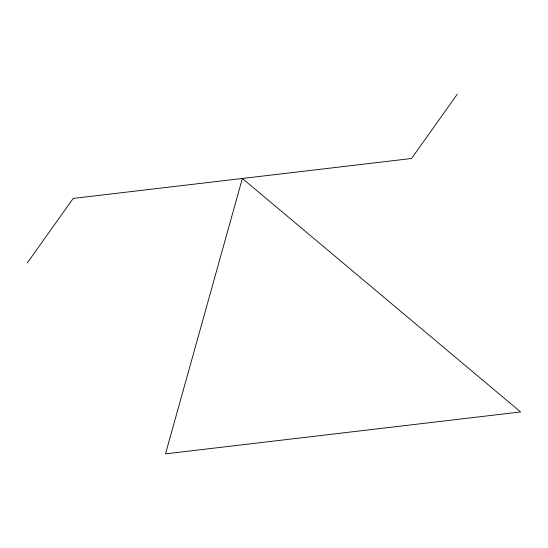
<?xml version="1.0" encoding="UTF-8"?>
<svg xmlns="http://www.w3.org/2000/svg" width="548" height="548" viewBox="0 0 548 548"><rect width="100%" height="100%" fill="white"/><g stroke="black" fill="none" stroke-linecap="round" stroke-linejoin="round"><path stroke-width="0.82" d="M27.4 262.787L73.179 198.431L411.534 158.502L457.313 94.146M242.36 178.47L165.51 453.854L520.6 411.945L242.36 178.47"/></g></svg>
